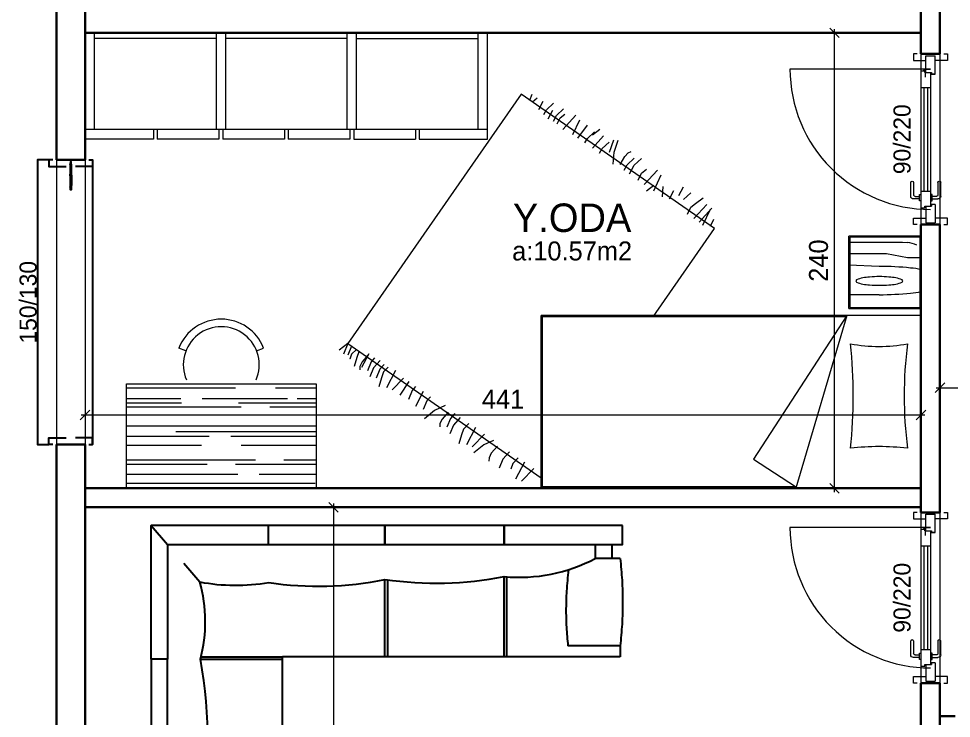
# Model space of a CAD drawing. Header units: centimetres. Extents: x 562865 to 1310255, y -148070 to 32737.
# Drawn here: x 613647.8 to 614139.1, y 17486.8 to 17855.5 of the extents above; entities that cross this region are included whole.
import ezdxf
from ezdxf.enums import TextEntityAlignment as Align

# ---------------------------------------------------------------- set-up
doc = ezdxf.new("R2010")
doc.units = ezdxf.units.CM
doc.header["$LTSCALE"] = 2.5
doc.layers.get('0').update_dxf_attribs({"color": 86})
for name, color, linetype in [('alan', 7, 'Continuous'), ('kapi-yazi', 7, 'Continuous'), ('mahal', 7, 'Continuous'), ('penc-yazi', 7, 'Continuous'), ('pencere', 7, 'Continuous')]:
    doc.layers.add(name, color=color, linetype=linetype)
for name, color, linetype, lineweight in [('DUVAR', 4, 'Continuous', 30), ('duvar-kesim', 7, 'Continuous', 0), ('GÖRÜNÜŞLER', 96, 'Continuous', 25), ('iç ölçü', 106, 'Continuous', 18), ('kapi', 9, 'Continuous', 0)]:
    doc.layers.add(name, color=color, linetype=linetype, lineweight=lineweight)
doc.styles.add('PINAR', font='comic.ttf')
doc.dimstyles.new('TEMİZ ÖLÇÜ', dxfattribs={"dimtxt": 10, "dimasz": 5, "dimexe": 1.8, "dimexo": 0.625, "dimgap": 3, "dimtad": 1, "dimdec": 0, "dimrnd": 0.5, "dimzin": 1, "dimdsep": 46, "dimtxsty": 'PINAR', "dimblk": 'OBLIQUE', "dimcen": 0.9, "dimdle": 2, "dimclrd": 256, "dimclre": 256, "dimclrt": 7, "dimadec": 0, "dimazin": 0, "dimtfac": 1, "dimtdec": 0, "dimtofl": 0, "dimtmove": 2, "dimatfit": 2, "dimfxl": 10, "dimfxlon": 1, "dimlwd": -1, "dimlwe": -1, "dimarcsym": 0})

# ---------------------------------------------------------------- blocks, each defined once
blk = doc.blocks.new('_Oblique')
at = {"color": 0, "linetype": 'ByBlock', "lineweight": -2}
blk.add_line((-0.5, -0.5), (0.5, 0.5), dxfattribs=at)
blk = doc.blocks.new('*D1155')
at = {"layer": 'Defpoints', "color": 0}
for p in [(614253.11, 17772.78), (614133.11, 17672.78), (614253.11, 17661.05)]:
    blk.add_point(p, dxfattribs=at)
at = {"layer": 'iç ölçü'}
for p, q in [((614133.11, 17671.05), (614133.11, 17659.25)), ((614253.11, 17671.05), (614253.11, 17659.25)), ((614131.11, 17661.05), (614255.11, 17661.05))]:
    blk.add_line(p, q, dxfattribs=at)
at = {"layer": 'iç ölçü', "linetype": 'ByBlock', "xscale": 5, "yscale": 5, "zscale": 5, "rotation": 180}
blk.add_blockref('_Oblique', (614133.11, 17661.05), dxfattribs=at)
at = {"layer": 'iç ölçü', "linetype": 'ByBlock', "xscale": 5, "yscale": 5, "zscale": 5}
blk.add_blockref('_Oblique', (614253.11, 17661.05), dxfattribs=at)
at = {"layer": 'iç ölçü', "color": 7, "insert": (614193.11, 17669.45), "char_height": 10, "attachment_point": 5, "style": 'PINAR'}
blk.add_mtext('120', dxfattribs=at)
blk = doc.blocks.new('*D1156')
at = {"layer": 'Defpoints', "color": 0}
for p in [(613826.27, 17598.01), (613813.62, 17090.3), (613826.27, 17090.3)]:
    blk.add_point(p, dxfattribs=at)
at = {"layer": 'iç ölçü'}
for p, q in [((613813.62, 17600.01), (613813.62, 17088.3)), ((613823.62, 17598.01), (613811.82, 17598.01)), ((613823.62, 17090.3), (613811.82, 17090.3))]:
    blk.add_line(p, q, dxfattribs=at)
at = {"layer": 'iç ölçü', "linetype": 'ByBlock', "xscale": 5, "yscale": 5, "zscale": 5}
for p, rotation in [((613813.62, 17598.01), 90), ((613813.62, 17090.3), 270)]:
    blk.add_blockref('_Oblique', p, dxfattribs=dict(at, rotation=rotation))
at = {"layer": 'iç ölçü', "color": 7, "insert": (613805.15, 17344.16), "char_height": 10, "attachment_point": 5, "rotation": 90, "style": 'PINAR'}
blk.add_mtext('508', dxfattribs=at)
blk = doc.blocks.new('*D1157')
at = {"layer": 'Defpoints', "color": 0}
for p in [(614123.11, 17547.84), (614123.11, 17465.07), (613682.79, 17446.57)]:
    blk.add_point(p, dxfattribs=at)
at = {"layer": 'iç ölçü'}
for p, q in [((614123.11, 17475.07), (614123.11, 17463.27)), ((613682.79, 17455.07), (613682.79, 17466.87)), ((613680.79, 17465.07), (614125.11, 17465.07))]:
    blk.add_line(p, q, dxfattribs=at)
at = {"layer": 'iç ölçü', "linetype": 'ByBlock', "xscale": 5, "yscale": 5, "zscale": 5, "rotation": 180}
blk.add_blockref('_Oblique', (613682.79, 17465.07), dxfattribs=at)
at = {"layer": 'iç ölçü', "linetype": 'ByBlock', "xscale": 5, "yscale": 5, "zscale": 5}
blk.add_blockref('_Oblique', (614123.11, 17465.07), dxfattribs=at)
at = {"layer": 'iç ölçü', "color": 7, "insert": (613902.95, 17473.44), "char_height": 10, "attachment_point": 5, "style": 'PINAR'}
blk.add_mtext('441', dxfattribs=at)
blk = doc.blocks.new('*D1161')
at = {"layer": 'Defpoints', "color": 0}
for p in [(614043.1, 17848.01), (614077.6, 17848.01), (614043.1, 17608.01)]:
    blk.add_point(p, dxfattribs=at)
at = {"layer": 'iç ölçü'}
for p, q in [((614077.6, 17606.01), (614077.6, 17850.01)), ((614067.6, 17848.01), (614079.4, 17848.01)), ((614067.6, 17608.01), (614079.4, 17608.01))]:
    blk.add_line(p, q, dxfattribs=at)
at = {"layer": 'iç ölçü', "linetype": 'ByBlock', "xscale": 5, "yscale": 5, "zscale": 5}
for p, rotation in [((614077.6, 17848.01), 90), ((614077.6, 17608.01), 270)]:
    blk.add_blockref('_Oblique', p, dxfattribs=dict(at, rotation=rotation))
at = {"layer": 'iç ölçü', "color": 7, "insert": (614069.19, 17728.01), "char_height": 10, "attachment_point": 5, "rotation": 90, "style": 'PINAR'}
blk.add_mtext('240', dxfattribs=at)
blk = doc.blocks.new('*D1162')
at = {"layer": 'Defpoints', "color": 0}
for p in [(613682.79, 17809.93), (614123.11, 17809.93), (613682.79, 17646.62)]:
    blk.add_point(p, dxfattribs=at)
at = {"layer": 'iç ölçü'}
for p, q in [((613682.79, 17656.62), (613682.79, 17644.82)), ((614123.11, 17656.62), (614123.11, 17644.82)), ((614125.11, 17646.62), (613680.79, 17646.62))]:
    blk.add_line(p, q, dxfattribs=at)
at = {"layer": 'iç ölçü', "linetype": 'ByBlock', "xscale": 5, "yscale": 5, "zscale": 5, "rotation": 180}
blk.add_blockref('_Oblique', (613682.79, 17646.62), dxfattribs=at)
at = {"layer": 'iç ölçü', "linetype": 'ByBlock', "xscale": 5, "yscale": 5, "zscale": 5}
blk.add_blockref('_Oblique', (614123.11, 17646.62), dxfattribs=at)
at = {"layer": 'iç ölçü', "color": 7, "insert": (613902.95, 17654.98), "char_height": 10, "attachment_point": 5, "style": 'PINAR'}
blk.add_mtext('441', dxfattribs=at)
blk = doc.blocks.new('fm-door1')
at = {"linetype": 'Continuous'}
for p, q in [((90, 50), (910, 50)), ((90, 50), (90, 30)), ((190, 50), (190, 0)), ((810, 50), (810, 0)), ((910, 50), (910, 30)), ((0, 25), (0, -25)), ((100, 25), (0, 25)), ((79.7, 31.8), (79.7, -0.3)), ((84, 27.6), (127.8, 27.6)), ((100, 30), (90, 30)), ((100, 30), (100, -5)), ((100, 30), (100, -5)), ((100, 0), (900, 0)), ((910, 30), (900, 30)), ((900, 30), (900, -5)), ((900, 25), (1000, 25)), ((1000, 25), (1000, -25)), ((110, -25), (0, -25)), ((100, -5), (110, -5)), ((110, -5), (100, -5)), ((110, -5), (110, -25)), ((110, -25), (110, -5)), ((890, -25), (890, -5)), ((890, -5), (900, -5)), ((890, -25), (1000, -25))]:
    blk.add_line(p, q, dxfattribs=at)
at = {"color": 8, "linetype": 'Continuous'}
for p, q in [((190, 35), (810, 35)), ((190, 15), (810, 15))]:
    blk.add_line(p, q, dxfattribs=at)
at = {"linetype": 'Continuous'}
for points in [[(857.6, 58.1), (857.6, 88.9, 0.414214), (842.4, 104.1), (758.6, 104.1, 1), (758.6, 88.9), (834.8, 88.9, -0.414214), (842.4, 81.3), (842.4, 58.1)], [(857.6, -8.1), (857.6, -38.9, -0.414214), (842.4, -54.1), (758.6, -54.1, -1), (758.6, -38.9), (834.8, -38.9, 0.414214), (842.4, -31.3), (842.4, -8.1)]]:
    blk.add_lwpolyline(points, format="xyb", dxfattribs=at)
for points in [[(869, 50), (869, 58.1), (831, 58.1), (831, 50)], [(869, 0), (869, -8.1), (831, -8.1), (831, 0)]]:
    blk.add_lwpolyline(points, dxfattribs=at)
blk.add_circle((84, 31.8), 4.26, dxfattribs=at)
blk = doc.blocks.new('Yatak-1b')
for p, q in [((-41.84, 200), (-41.84, 162)), ((-3.84, 200), (-41.84, 200)), ((-41.34, 199.5), (-41.34, 162.5)), ((-4.34, 199.5), (-41.34, 199.5)), ((-4.34, 162.5), (-4.34, 199.5)), ((-3.84, 162), (-3.84, 200)), ((91, 200), (0, 200)), ((0, 200), (0, 0)), ((91, 135.49), (91, 200)), ((-41.34, 162.5), (-4.34, 162.5)), ((-3.84, 162), (-41.84, 162)), ((91, 135.49), (91, 0)), ((91, 0), (0, 0))]:
    blk.add_line(p, q)
at = {"color": 33}
for p, q in [((-30.61, 192.93), (-30.61, 200)), ((-38.77, 190.26), (-38.52, 192.73)), ((-32.82, 181.86), (-30.61, 192.93)), ((-38.77, 162), (-38.77, 190.26)), ((-18.26, 190.4), (-18.88, 190.01)), ((-17.64, 190.01), (-18.26, 190.4)), ((-32.82, 162), (-32.82, 181.86)), ((-25.94, 178.05), (-26.6, 162)), ((-11.02, 178.05), (-10.96, 162)), ((-18.88, 166.12), (-18.26, 165.73)), ((-18.26, 165.73), (-17.64, 166.12)), ((0, 160.94), (75.67, 111.85)), ((0, 160.94), (91, 134.01)), ((75.67, 111.85), (89.99, 133.93))]:
    blk.add_line(p, q, dxfattribs=at)
at = {"color": 8}
for p, q in [((0.6, 160.76), (0.6, 0)), ((89.99, 0), (89.99, 133.93)), ((-49.19, 83.08), (-56.71, 89.9)), ((-47.74, 85.17), (-56.13, 89.18)), ((-47.07, 89.15), (-50.79, 90.94)), ((-59.17, 81.3), (-62.11, 85.23)), ((-51.11, 80.31), (-58.63, 87.13)), ((-61.26, 74.95), (-64.74, 78.69)), ((-57.12, 78.8), (-59.17, 81.3)), ((-53.41, 77.01), (-57.12, 78.8)), ((-63.33, 72.44), (-67.89, 74.95)), ((-61.55, 67.53), (-65.89, 69.88)), ((-62.52, 63.9), (-68.03, 64.28)), ((-69.04, 54.26), (-76.67, 61.18)), ((-65.78, 59.22), (-74.17, 63.22)), ((-65.81, 55.34), (-68.75, 59.28)), ((-75.16, 52.84), (-77.21, 55.35)), ((-79.3, 48.99), (-82.78, 52.74)), ((-71.45, 51.06), (-75.16, 52.84)), ((-85.76, 45.75), (-86.51, 47.37)), ((-83.93, 43.92), (-85.76, 45.75)), ((-79.54, 45.15), (-83.02, 48.9)), ((-76.66, 43.57), (-79.54, 45.15)), ((-74.74, 46.49), (-79.3, 48.99)), ((-86.07, 38.32), (-92.51, 40.57)), ((-79.59, 41.57), (-83.93, 43.92)), ((-86.12, 35.9), (-92.56, 38.14)), ((-87.99, 32.08), (-91.46, 35.83)), ((-79.85, 37.9), (-86.07, 38.32)), ((-95.29, 26.97), (-98.24, 30.9)), ((-88.24, 26.9), (-94.75, 32.8)), ((-85.56, 30.75), (-87.99, 32.08)), ((-93.4, 24.29), (-96.88, 28.04)), ((-95.4, 16.61), (-103.17, 20.32)), ((-93.5, 19.33), (-100.38, 24.33)), ((-90.98, 22.96), (-93.4, 24.29)), ((-98.05, 11.36), (-105.67, 18.28)), ((-105.41, 7.93), (-108.89, 11.68)), ((-104.17, 9.94), (-106.21, 12.44)), ((-101.07, 8.45), (-104.17, 9.94)), ((-108.44, 2.66), (-111.92, 6.4)), ((-103.74, 3.58), (-108.3, 6.09)), ((-102.53, 6.35), (-105.41, 7.93)), ((-108.59, -1.33), (-112.93, 1.02)), ((-106.02, 1.32), (-108.44, 2.66)), ((89.99, 0.6), (0, 0.6)), ((-113.47, -6.12), (-116.77, -4.82)), ((-112.66, -4.63), (-114.7, -2.13)), ((80.54, -4), (87.22, -10.46)), ((77.17, -8.85), (86.18, -13.52)), ((74.87, -12.16), (77.84, -15.01)), ((71.74, -16.83), (75.67, -20.23)), ((77.84, -15.01), (80.9, -16.06)), ((68.82, -23.09), (72.54, -26.34)), ((75.67, -20.23), (80.4, -22.19)), ((65.76, -25.26), (68.03, -30.3)), ((72.54, -26.34), (74.88, -27.42)), ((74.88, -27.42), (76.67, -27.55)), ((62.51, -29.95), (69.18, -36.42)), ((68.03, -30.3), (72.38, -35.55)), ((56.83, -38.11), (59.8, -40.97)), ((59, -34.74), (68.14, -39.47)), ((53.7, -42.79), (57.63, -46.19)), ((59.8, -40.97), (62.86, -42.01)), ((62.86, -42.01), (67.57, -43.4)), ((50.78, -49.05), (54.5, -52.29)), ((51.63, -45.6), (54.12, -47.75)), ((54.12, -47.75), (58.84, -49.71)), ((57.63, -46.19), (62.36, -48.14)), ((47.43, -50.57), (49.99, -56.25)), ((54.5, -52.29), (56.84, -53.37)), ((56.84, -53.37), (58.63, -53.51)), ((42.72, -58.41), (44.81, -60.22)), ((49.99, -56.25), (54.34, -61.5)), ((40.04, -62.27), (47.84, -66.31)), ((44.81, -60.22), (49.53, -62.18)), ((37.31, -66.2), (39.4, -68.01)), ((39.4, -68.01), (44.12, -69.97)), ((32.89, -72.56), (39.08, -78.55)), ((34.78, -69.84), (41.86, -74.54)), ((28.89, -76.87), (38.03, -81.61)), ((25.76, -82.82), (28.25, -84.97)), ((27.22, -80.72), (29.7, -83.1)), ((29.7, -83.1), (32.75, -84.15)), ((22.27, -87.84), (24.36, -89.65)), ((23.59, -84.92), (27.53, -88.32)), ((27.53, -88.32), (32.25, -90.28)), ((28.25, -84.97), (32.97, -86.93)), ((32.75, -84.15), (37.47, -85.53)), ((20.13, -90.91), (27.33, -94.64)), ((20.67, -91.18), (24.39, -94.43)), ((24.36, -89.65), (29.08, -91.61)), ((17.89, -97.42), (20.25, -100.06)), ((19, -96.14), (22.05, -97.19)), ((22.05, -97.19), (26.77, -98.57)), ((24.39, -94.43), (26.74, -95.51)), ((26.74, -95.51), (28.52, -95.64)), ((14.74, -101.98), (20.3, -104.23)), ((14.74, -101.98), (18.18, -106.4)), ((16.04, -99.92), (20.76, -101.87)), ((20.25, -100.06), (22.93, -100.82)), ((22.93, -100.82), (23.01, -100.87))]:
    blk.add_line(p, q, dxfattribs=at)
at = {"color": 33}
blk.add_lwpolyline([(0.6, 58.91), (-45.85, 91.2), (-116.64, -10.66), (14.74, -101.98), (85.53, -0.12), (84.49, 0.6)], dxfattribs=at)
for centre, radius, start, end in [((-23.6, 191.24), 15, 154.0085, 174.2856), ((56.8, 185.92), 82.34, 170.1544, 174.0179), ((-94.18, 185.92), 82.75, 5.9821, 9.7958), ((131.89, 178.05), 157.84, 174.0179, 180), ((-169.27, 178.05), 158.25, 0, 5.9821), ((-66.67, 177.87), 82.89, 349.5741, 10.4259), ((42.35, 412.24), 221.09, 262.855, 277.145), ((205.69, 177.87), 136.67, 173.6991, 186.3009), ((13.83, 180.53), 34.29, 169.4757, 175.5997), ((-5.93, 184.2), 14.19, 155.8434, 169.4757), ((-30.59, 184.2), 14.19, 10.5243, 24.1566), ((-50.35, 180.53), 34.29, 4.4004, 10.5243), ((45.83, 178.06), 66.38, 175.5996, 180), ((-82.35, 178.06), 66.38, 0, 4.4003), ((45.83, 178.06), 66.38, 180, 184.4003), ((-82.35, 178.06), 66.38, 355.5996, 0), ((13.83, 175.6), 34.29, 184.4004, 190.5243), ((-50.35, 175.6), 34.29, 349.4757, 355.5997), ((-5.93, 171.93), 14.19, 190.5243, 204.1566), ((-30.59, 171.93), 14.19, 335.8434, 349.4757), ((42.35, -94.99), 259.31, 83.9124, 96.0876)]:
    blk.add_arc(centre, radius, start, end, dxfattribs=at)
blk = doc.blocks.new('A$C355D1F9A')
for p, q in [((0, 0), (0, 212)), ((56, 212), (0, 212)), ((51, 212), (51, 0)), ((56, 176), (56, 212)), ((51, 207), (0, 207)), ((3, 143), (3, 207)), ((51, 176), (56, 176)), ((51, 174), (56, 174)), ((56, 141.5), (56, 174)), ((51, 143), (0, 143)), ((51, 138), (0, 138)), ((3, 138), (3, 74)), ((51, 141.5), (56, 141.5)), ((51, 139.5), (56, 139.5)), ((56, 139.5), (56, 107)), ((51, 107), (56, 107)), ((51, 105), (56, 105)), ((56, 105), (56, 72.5)), ((0, 74), (51, 74)), ((0, 69), (51, 69)), ((3, 69), (3, 5)), ((51, 72.5), (56, 72.5)), ((51, 70.5), (56, 70.5)), ((56, 70.5), (56, 38)), ((51, 38), (56, 38)), ((51, 36), (56, 36)), ((56, 36), (56, 0)), ((51, 5), (0, 5)), ((56, 0), (0, 0))]:
    blk.add_line(p, q)
blk = doc.blocks.new('Table-4')
at = {"color": 33}
for p, q in [((-18.61, 72.46), (-22.33, 73.93)), ((18.61, 72.46), (22.33, 73.93)), ((-50, 0), (-50, 55)), ((-50, 55), (50, 55)), ((50, 55), (50, 0)), ((50, 0), (-50, 0))]:
    blk.add_line(p, q, dxfattribs=at)
at = {"color": 8}
for p, q in [((-50, 52.95), (7.5, 52.95)), ((28.5, 52.95), (50, 52.95)), ((-50, 47.4), (-21.3, 47.4)), ((-50, 45), (-21, 45)), ((-10.05, 47.4), (34.95, 47.4)), ((9, 45), (50, 45)), ((39.9, 47.4), (50, 47.4)), ((-49.5, 42.9), (10.5, 42.9)), ((25.5, 42.9), (50, 42.9)), ((-50, 32.85), (50, 32.85)), ((-24, 30), (50, 30)), ((-50, 27.45), (-6.3, 27.45)), ((4.95, 27.45), (49.95, 27.45)), ((-50, 22.8), (-10.5, 22.8)), ((10.5, 22.8), (50, 22.8)), ((-50, 15), (18, 15)), ((33, 15), (50, 15)), ((-50, 12.75), (-7.5, 12.75)), ((7.5, 12.75), (50, 12.75)), ((-50, 7.5), (8.7, 7.5)), ((19.95, 7.5), (50, 7.5)), ((-50, 2.7), (49.5, 2.7))]:
    blk.add_line(p, q, dxfattribs=at)
at = {"color": 33}
blk.add_arc((0, 65.13), 24, 21.5068, 158.4932, dxfattribs=at)
at = {"color": 0}
blk.add_arc((0, 65.13), 20, 336.3107, 203.6893, dxfattribs=at)
blk = doc.blocks.new('fm-win2')
at = {"color": 8, "linetype": 'Continuous'}
for p, q in [((11, 1.4), (11, 0.2)), ((11, 1.4), (54.3, 1.4)), ((11, 0.2), (54.3, 0.2)), ((12, 1.4), (12, 0.2)), ((12.8, 3), (52.5, 3)), ((53.3, 1.4), (53.3, 0.2)), ((54.3, 1.4), (54.3, 0.2)), ((63.9, 0.3), (63.9, -0.9)), ((63.9, 0.3), (103.2, 0.3)), ((64.9, 0.3), (64.9, -0.9)), ((102.2, 0.3), (102.2, -0.9)), ((103.2, 0.3), (103.2, -0.9)), ((12.9, -1.9), (52.3, -1.9)), ((63.9, -0.9), (103.2, -0.9)), ((65.4, -3.3), (101.6, -3.3))]:
    blk.add_line(p, q, dxfattribs=at)
at = {"linetype": 'Continuous'}
for points in [[(7, -1.8), (0, -1.8), (0, 1.8), (7, 1.8)], [(7.5, -1.7), (7.5, -0.1), (7.2, -0.1), (7.2, 0.2), (7.5, 0.2), (7.5, 0.7), (7.2, 0.7), (7.2, 1), (7.5, 1), (7.5, 2), (6.2, 2), (6.2, 2.7), (5.6, 2.7), (5.5, 2), (5.2, 2), (5.4, 3), (12.5, 3), (12.7, 2), (12.4, 2), (12.3, 2.7), (11.7, 2.7), (11.7, 2), (10.5, 2), (10.5, 1), (10.8, 1), (10.8, 0.7), (10.5, 0.7), (10.5, 0.2), (10.8, 0.2), (10.8, -0.1), (10.5, -0.1), (10.5, -1.7), (10.8, -1.7), (10.8, -2), (7.2, -2), (7.2, -1.7)], [(58, 2), (59.2, 2), (59.2, 2.7), (59.8, 2.7), (59.9, 2), (60.2, 2), (60, 3), (52.8, 3), (52.6, 2), (52.9, 2), (53, 2.7), (53.5, 2.7), (53.5, 2), (54.7, 2), (54.7, 1), (54.4, 1), (54.4, 0.7), (54.7, 0.7), (54.7, 0.2), (54.4, 0.2), (54.4, -0.1), (54.7, -0.1), (54.7, -1.7), (54.4, -1.7), (54.4, -2), (58.3, -2), (58.3, -1.7), (58, -1.7), (58, -0.1), (58.3, -0.1), (58.3, 0.2), (58, 0.2), (58, 0.7), (58.3, 0.7), (58.3, 1), (58, 1)], [(63.1, -1.2), (63.1, 0.9), (63.9, 0.9), (63.9, 1.6), (64.4, 1.6), (64.5, 0.9), (64.9, 0.9), (64.7, 1.9), (59.8, 1.9), (59.8, 1.6), (59.9, 1.6), (59.9, 0.8), (59.1, 0.8), (59.1, -0.2), (60.1, -0.2), (60.1, -1.8), (59.1, -1.8), (59.1, -2.3), (57.5, -2.3), (57.5, -3.5), (63.4, -3.5), (63.4, -3.2), (63.1, -3.2), (63.1, -1.4), (63.4, -1.4), (63.4, -1.2)], [(104, -1.4), (103.7, -1.4), (103.7, -1.2), (104, -1.2), (104, 0.9), (103.1, 0.9), (103.1, 1.6), (102.6, 1.6), (102.5, 0.9), (102.2, 0.9), (102.4, 1.9), (107.3, 1.9), (107.3, 1.6), (107.2, 1.6), (107.2, 0.8), (108, 0.8), (108, -0.2), (107, -0.2), (107, -1.8), (108, -1.8), (108, -2.3), (109.5, -2.3), (109.5, -3.5), (103.7, -3.5), (103.7, -3.2), (104, -3.2)], [(109, 0.7), (108.7, 0.7), (108.7, 1), (109, 1), (109, 2), (107.8, 2), (107.8, 2.7), (107.2, 2.7), (107.1, 2), (106.8, 2), (107, 3), (114.4, 3), (114.6, 2), (114.2, 2), (114.1, 2.7), (113.6, 2.7), (113.6, 2), (112.3, 2), (112.3, 1), (112.6, 1), (112.6, 0.7), (112.3, 0.7), (112.3, 0.2), (112.6, 0.2), (112.6, -0.1), (112.3, -0.1), (112.3, -1.7), (112.6, -1.7), (112.6, -2), (108.7, -2), (108.7, -1.7), (109, -1.7), (109, -0.1), (108.7, -0.1), (108.7, 0.2), (109, 0.2)], [(113, -1.8), (120, -1.8), (120, 1.8), (113, 1.8)]]:
    blk.add_lwpolyline(points, close=True, dxfattribs=at)
at = {"color": 8, "linetype": 'Continuous'}
blk.add_lwpolyline([(63.4, 1.9), (65.2, 3.7), (101.8, 3.7), (103.6, 1.9)], dxfattribs=at)
for points in [[(10.9, -1.4), (10.9, -1.9), (12.6, -1.9), (12.6, -0.5), (12.3, -0.5), (12.3, -1), (11.8, -1), (11.8, -0.5), (11.5, -0.5), (11.5, -1.1), (10.7, -1.1), (10.7, -0.5), (10.6, -0.5), (10.6, -1.4)], [(54.3, -1.4), (54.3, -1.9), (52.6, -1.9), (52.6, -0.5), (52.9, -0.5), (52.9, -1), (53.4, -1), (53.4, -0.5), (53.7, -0.5), (53.7, -1.1), (54.5, -1.1), (54.5, -0.5), (54.6, -0.5), (54.6, -1.4)], [(63.2, -2.4), (63.5, -2.4), (63.5, -3.3), (65.2, -3.3), (65.2, -1.6), (64.9, -1.6), (64.9, -2.1), (64.4, -2.1), (64.4, -1.6), (64.1, -1.6), (64.1, -2.1), (63.3, -2.1), (63.3, -1.6), (63.2, -1.6)], [(103.9, -2.4), (103.6, -2.4), (103.6, -3.3), (101.9, -3.3), (101.9, -1.6), (102.2, -1.6), (102.2, -2.1), (102.7, -2.1), (102.7, -1.6), (103, -1.6), (103, -2.1), (103.8, -2.1), (103.8, -1.6), (103.9, -1.6)]]:
    blk.add_lwpolyline(points, close=True, dxfattribs=at)
blk = doc.blocks.new('A$C066E2ABA')
at = {"color": 33}
for p, q in [((61.56, 250.01), (61.56, 239.99)), ((233.92, 239.99), (233.92, 232.7)), ((242.56, 239.99), (242.56, 232.7)), ((17.12, 230.17), (25.6, 220.34)), ((246.99, 186.62), (219.52, 186.62)), ((8.64, 116.25), (0, 116.25)), ((8.64, 63.81), (0, 63.81)), ((63.36, 2.79), (63.36, 30.25)), ((8.64, 15.85), (17.28, 15.85)), ((8.64, 7.21), (17.28, 7.21))]:
    blk.add_line(p, q, dxfattribs=at)
for p, q in [((123.12, 180.89), (123.12, 221.61)), ((124.68, 180.79), (124.68, 221.39)), ((185.88, 180.79), (185.88, 223.14)), ((187.33, 180.89), (187.33, 223.02)), ((246.99, 186.62), (246.99, 180.89)), ((25.95, 179.56), (69.12, 179.56)), ((26.21, 180.88), (69.12, 180.88)), ((246.99, 180.89), (69.12, 180.89)), ((69.12, 34.56), (69.12, 180.88)), ((69.22, 116.25), (29.35, 116.25)), ((69.12, 117.81), (29.45, 117.81)), ((69.12, 65.37), (26.72, 65.37)), ((69.22, 63.81), (26.29, 63.81)), ((0, 0), (34.56, 0))]:
    blk.add_line(p, q)
for points in [[(0, 250.01), (8.64, 239.99), (8.64, 179.56), (0, 179.56)], [(123.12, 250.01), (0, 250.01), (8.64, 239.99), (123.12, 239.99)], [(185.88, 250.01), (123.12, 250.01), (123.12, 239.99), (185.88, 239.99)], [(248.32, 250.01), (185.88, 250.01), (185.88, 239.99), (248.32, 239.99)], [(0, 0), (8.64, 0), (8.64, 179.56), (0, 179.56)]]:
    blk.add_lwpolyline(points, close=True, dxfattribs=at)
for points in [[(246.99, 232.7), (233.92, 232.7)], [(17.28, 2.79), (17.28, 15.85)]]:
    blk.add_lwpolyline(points, dxfattribs=at)
for points in [[(246.99, 232.7, -0.014488), (247.99, 221.2, -0.014488), (248.32, 209.66, -0.014488), (247.99, 198.12, -0.014488), (246.99, 186.62)], [(219.81, 226.79, 0.016737), (218.76, 215.42, 0.013189), (218.48, 206.42, 0.014538), (218.71, 196.5, 0.014538), (219.52, 186.62)], [(23.5, 30, -0.016277), (34.56, 31.01, -0.013189), (43.56, 31.3, -0.014538), (53.47, 31.06, -0.014538), (63.36, 30.25)], [(17.28, 2.79, 0.014488), (28.78, 1.78, 0.014488), (40.32, 1.45, 0.014488), (51.86, 1.78, 0.014488), (63.36, 2.79)]]:
    blk.add_lwpolyline(points, format="xyb", dxfattribs=at)
for centre, radius, start, end in [((193.83, 308.71), 85.93, 264.694, 297.8106), ((87.91, 396.43), 178.32, 261.6181, 281.3864), ((149.94, 409.56), 189.85, 261.8786, 280.9134), ((-49.14, 199.32), 77.64, 345.2597, 15.7087), ((44.7, 323.09), 104.51, 259.4708, 279.4824), ((-235.09, 133.8), 265.02, 350.4947, 9.9438), ((-127.38, 71.06), 154.84, 339.1104, 7.0365)]:
    blk.add_arc(centre, radius, start, end, dxfattribs=at)
for centre, radius, start, end in [((69.12, 180.88), 0.0036, 90, 180), ((34.56, 34.56), 34.56, 326.4427, 0), ((34.56, 34.56), 34.56, 270, 286.9198)]:
    blk.add_arc(centre, radius, start, end)

msp = doc.modelspace()

# ---------------------------------------------------------------- linework, layer by layer
at = {"layer": 'DUVAR'}
for p, q in [((614123.11, 17998.01), (614123.11, 17836.96)), ((614133.11, 17988.01), (614133.11, 17836.96)), ((613667.79, 17931.98), (613667.79, 17781.06)), ((613682.79, 17931.98), (613682.79, 17781.06)), ((614123.11, 17848.01), (613682.79, 17848.01)), ((614133.11, 17836.96), (614123.11, 17836.96)), ((613682.79, 17781.06), (613667.79, 17781.06)), ((614123.11, 17746.96), (614123.11, 17595.35)), ((614133.11, 17746.96), (614123.11, 17746.96)), ((614133.11, 17746.96), (614133.11, 17595.35)), ((613667.79, 17631.06), (613667.79, 17421.69)), ((613682.79, 17631.06), (613667.79, 17631.06)), ((613682.79, 17631.06), (613682.79, 17421.69)), ((614123.11, 17608.01), (613682.79, 17608.01)), ((614123.11, 17598.01), (613682.79, 17598.01)), ((614133.11, 17595.35), (614123.11, 17595.35)), ((614123.11, 17505.35), (614123.11, 17075.3)), ((614133.11, 17505.35), (614123.11, 17505.35)), ((614133.11, 17505.35), (614133.11, 17075.3)), ((614141.11, 17488.01), (614133.11, 17488.01))]:
    msp.add_line(p, q, dxfattribs=at)
at = {"layer": 'duvar-kesim'}
for p, q in [((614123.11, 17836.96), (614123.11, 17746.96)), ((614133.11, 17836.96), (614133.11, 17746.96)), ((613667.79, 17781.06), (613667.79, 17631.06)), ((613682.79, 17781.06), (613682.79, 17631.06)), ((614123.11, 17595.35), (614123.11, 17505.35)), ((614133.11, 17595.35), (614133.11, 17505.35))]:
    msp.add_line(p, q, dxfattribs=at)
at = {"layer": 'kapi'}
for points in [[(614121.11, 17836.96), (614119.11, 17836.96), (614119.11, 17833.46), (614125.61, 17833.46)], [(614135.11, 17836.96), (614137.11, 17836.96), (614137.11, 17833.46), (614130.61, 17833.46)], [(614121.11, 17746.96), (614119.11, 17746.96), (614119.11, 17750.46), (614125.61, 17750.46)], [(614135.11, 17746.96), (614137.11, 17746.96), (614137.11, 17750.46), (614130.61, 17750.46)], [(614121.11, 17595.35), (614119.11, 17595.35), (614119.11, 17591.85), (614125.61, 17591.85)], [(614135.11, 17595.35), (614137.11, 17595.35), (614137.11, 17591.85), (614130.61, 17591.85)], [(614121.11, 17505.35), (614119.11, 17505.35), (614119.11, 17508.85), (614125.61, 17508.85)], [(614135.11, 17505.35), (614137.11, 17505.35), (614137.11, 17508.85), (614130.61, 17508.85)]]:
    msp.add_lwpolyline(points, dxfattribs=at)
for points in [[(614128.11, 17828.96), (614054.11, 17828.96, 0.414214), (614128.11, 17754.96, 0.414214)], [(614128.11, 17587.35), (614054.11, 17587.35, 0.414214), (614128.11, 17513.35, 0.414214)]]:
    msp.add_lwpolyline(points, format="xyb", dxfattribs=at)
at = {"layer": 'pencere'}
for points in [[(613663.79, 17781.06), (613657.79, 17781.06), (613657.79, 17631.06), (613663.79, 17631.06)], [(613665.79, 17781.06), (613663.79, 17781.06), (613663.79, 17777.56), (613672.79, 17777.56)], [(613684.79, 17781.06), (613686.79, 17781.06), (613686.79, 17777.56), (613677.79, 17777.56)], [(613686.79, 17781.06), (613686.79, 17631.06)], [(613665.79, 17631.06), (613663.79, 17631.06), (613663.79, 17634.56), (613672.79, 17634.56)], [(613684.79, 17631.06), (613686.79, 17631.06), (613686.79, 17634.56), (613677.79, 17634.56)]]:
    msp.add_lwpolyline(points, dxfattribs=at)

# ---------------------------------------------------------------- block references
at = {"layer": 'GÖRÜNÜŞLER'}
msp.add_blockref('A$C066E2ABA', (613717.64, 17338.35), dxfattribs=at)
at = {"layer": 'iç ölçü', "rotation": 270}
for name, p in [('A$C355D1F9A', (613682.79, 17848.01)), ('Yatak-1b', (613923.11, 17699.01))]:
    msp.add_blockref(name, p, dxfattribs=at)
at = {"layer": 'iç ölçü'}
msp.add_blockref('Table-4', (613754.54, 17608.01), dxfattribs=at)
at = {"layer": 'kapi', "xscale": 0.08800000000337604, "yscale": -0.09999999999854481, "zscale": 0.08800000000000001, "rotation": 270}
for p in [(614128.11, 17835.96), (614128.11, 17594.35)]:
    msp.add_blockref('fm-door1', p, dxfattribs=at)
at = {"layer": 'pencere', "xscale": 0.1233333333333333, "yscale": -0.1, "zscale": 0.1233333333333333, "rotation": 270}
msp.add_blockref('fm-win2', (613675.29, 17780.06), dxfattribs=at)

# ---------------------------------------------------------------- texts
at = {"layer": 'alan', "style": 'PINAR'}
msp.add_text('a:10.57m2', height=10, dxfattribs=at).set_placement((613939.34, 17728.1), align=Align.CENTER)
at = {"layer": 'kapi-yazi', "style": 'PINAR'}
for p in [(614113.11, 17791.96), (614113.11, 17550.35)]:
    msp.add_text('90/220', height=9, rotation=90, dxfattribs=at).set_placement(p, align=Align.MIDDLE_CENTER)
at = {"layer": 'mahal', "style": 'PINAR'}
msp.add_text('Y.ODA', height=15, dxfattribs=at).set_placement((613939.34, 17743.1), align=Align.CENTER)
at = {"layer": 'penc-yazi', "style": 'PINAR'}
msp.add_text('150/130', height=9, rotation=90, dxfattribs=at).set_placement((613652.79, 17706.06), align=Align.MIDDLE_CENTER)

# ---------------------------------------------------------------- dimensions: what is measured, and where the dimension line sits
at = {"layer": 'iç ölçü'}
for base, p1, p2, picture, middle in [((614077.6, 17848.01), (614043.1, 17608.01), (614043.1, 17848.01), '*D1161', (614069.19, 17728.01)), ((613813.62, 17090.3), (613826.27, 17598.01), (613826.27, 17090.3), '*D1156', (613805.15, 17344.16))]:
    dim = msp.add_linear_dim(base=base, p1=p1, p2=p2, angle=90, dimstyle='TEMİZ ÖLÇÜ', override={"dimarcsym": 1}, dxfattribs=at)
    dim.commit()
    dim.dimension.update_dxf_attribs({"geometry": picture, "text_midpoint": middle})
for base, p1, p2, picture, middle in [((613682.79, 17646.62), (614123.11, 17809.93), (613682.79, 17809.93), '*D1162', (613902.95, 17654.98)), ((614253.11, 17661.05), (614133.11, 17672.78), (614253.11, 17772.78), '*D1155', (614193.11, 17669.45)), ((614123.11, 17465.07), (613682.79, 17446.57), (614123.11, 17547.84), '*D1157', (613902.95, 17473.44))]:
    dim = msp.add_linear_dim(base=base, p1=p1, p2=p2, dimstyle='TEMİZ ÖLÇÜ', override={"dimarcsym": 1}, dxfattribs=at)
    dim.commit()
    dim.dimension.update_dxf_attribs({"geometry": picture, "text_midpoint": middle})

doc.saveas('drawing.dxf')
